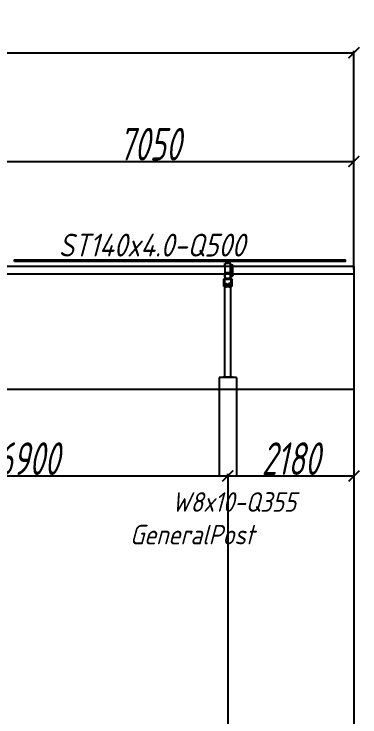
# Model space of a CAD drawing. Header units: millimetres. Extents: x -939 to 77961, y -54291 to 1503.
# Drawn here: x 57951 to 63929, y -17863 to -5719 of the extents above; entities that cross this region are included whole.
import ezdxf

# ---------------------------------------------------------------- set-up
doc = ezdxf.new("R2010")
doc.units = ezdxf.units.MM
doc.layers.add('01-Dimension', color=4, linetype='Continuous')
doc.layers.add('03-Text', color=3, linetype='Continuous')
doc.styles.add('GreenexSolar', font='gbeitc.shx', dxfattribs={"width": 0.8, "height": 563.571429})
doc.dimstyles.new('GreenexSolar', dxfattribs={"dimtxt": 3, "dimasz": 1, "dimexe": 0.18, "dimexo": 0.0625, "dimgap": 0.09, "dimtad": 1, "dimtih": 1, "dimtoh": 1, "dimdec": 0, "dimzin": 0, "dimdsep": 46, "dimtxsty": 'GreenexSolar', "dimblk": 'ARCHTICK', "dimcen": 0.09, "dimclrd": 4, "dimclre": 4, "dimclrt": 3, "dimadec": 0, "dimazin": 0, "dimtfac": 1, "dimtdec": 4, "dimtofl": 0, "dimtmove": 0, "dimatfit": 3, "dimfxl": 1, "dimtolj": 1, "dimtzin": 0, "dimarcsym": 0})

# ---------------------------------------------------------------- blocks, each defined once
blk = doc.blocks.new('*U103')
at = {"color": 7, "linetype": 'Continuous', "lineweight": 25}
for p, q in [((-53, 115), (-47, 115)), ((-53, 65), (-53, 115)), ((-53, 65), (-47, 65)), ((-53, 65), (-53, 30)), ((-53, 30), (-45, 30)), ((-47, 65), (-47, 115)), ((-47, 107), (-45, 107)), ((-47, 49), (-47, 65)), ((-45, 49), (-47, 49)), ((45, 115), (-45, 115)), ((-45, -37), (-45, 115)), ((45, -37), (45, 115)), ((47, 107), (45, 107)), ((45, 49), (47, 49)), ((53, 30), (45, 30)), ((53, 115), (47, 115)), ((47, 65), (47, 115)), ((53, 65), (47, 65)), ((47, 49), (47, 65)), ((53, 65), (53, 115)), ((59, 95), (53, 95)), ((53, 95), (53, 80)), ((53, 65), (53, 30)), ((54, 77), (61, 77)), ((59, 80), (59, 95)), ((63, 70), (63, 76)), ((63, 76), (93, 76)), ((63, 70), (93, 70)), ((64, 76), (64, 78)), ((64, 78), (85, 78)), ((66, 86), (67, 86)), ((68, 86), (66, 86)), ((66, 79), (66, 85)), ((66, 79), (71, 79)), ((68, 86), (67, 86)), ((71, 85), (68, 86)), ((76, 86), (68, 86)), ((68, 78), (68, 79)), ((70, -70), (70, 70)), ((76, 86), (71, 85)), ((71, 79), (71, 85)), ((71, 79), (81, 79)), ((81, 85), (76, 86)), ((84, 86), (76, 86)), ((81, 79), (81, 85)), ((81, 79), (87, 79)), ((82, 70), (82, -70)), ((85, 86), (84, 86)), ((85, 86), (87, 86)), ((85, 79), (85, 78)), ((85, 78), (88, 78)), ((87, 86), (87, 85)), ((87, 79), (87, 85)), ((88, 78), (88, 76)), ((93, 70), (93, 76)), ((-53, -30), (-53, -65)), ((-53, -30), (-45, -30)), ((-47, -65), (-53, -65)), ((-53, -115), (-53, -65)), ((-47, -115), (-53, -115)), ((-47, -65), (-47, -49)), ((-47, -49), (-45, -49)), ((-47, -115), (-47, -65)), ((-45, -107), (-47, -107)), ((-45, -37), (45, -37)), ((-45, -137), (-45, -37)), ((53, -30), (45, -30)), ((45, -137), (45, -37)), ((47, -49), (45, -49)), ((45, -107), (47, -107)), ((47, -65), (47, -49)), ((47, -65), (53, -65)), ((47, -115), (47, -65)), ((47, -115), (53, -115)), ((53, -30), (53, -65)), ((53, -115), (53, -65)), ((53, -80), (53, -95)), ((53, -95), (59, -95)), ((61, -77), (54, -77)), ((59, -95), (59, -80)), ((63, -70), (93, -70)), ((63, -76), (63, -70)), ((63, -76), (93, -76)), ((64, -80), (64, -77)), ((64, -77), (85, -77)), ((64, -80), (85, -80)), ((66, -84), (68, -83)), ((66, -84), (66, -92)), ((68, -94), (66, -93)), ((67, -83), (67, -80)), ((67, -83), (86, -83)), ((85, -94), (68, -94)), ((70, -77), (70, -76)), ((70, -101), (70, -94)), ((71, -102), (70, -101)), ((82, -101), (70, -101)), ((71, -84), (71, -92)), ((71, -102), (81, -102)), ((81, -84), (81, -92)), ((81, -102), (82, -102)), ((82, -76), (82, -77)), ((82, -94), (82, -101)), ((82, -101), (82, -102)), ((82, -101), (82, -101)), ((85, -77), (88, -77)), ((85, -80), (88, -80)), ((85, -83), (87, -84)), ((87, -93), (85, -94)), ((86, -80), (86, -83)), ((87, -84), (87, -92)), ((87, -84), (87, -84)), ((87, -92), (87, -93)), ((88, -77), (88, -80)), ((93, -70), (93, -76)), ((-69, -284), (-69, -154)), ((-69, -154), (-61, -154)), ((-68, -151), (-68, -154)), ((-60, -151), (-68, -151)), ((-61, -284), (-61, -154)), ((-55, -154), (-61, -154)), ((-60, -151), (-60, -154)), ((-55, -138), (-55, -154)), ((-55, -138), (55, -138)), ((-55, -154), (-55, -284)), ((-55, -154), (55, -154)), ((-45, -137), (45, -137)), ((-45, -138), (-45, -137)), ((45, -137), (45, -138)), ((55, -138), (55, -154)), ((55, -154), (55, -284)), ((61, -154), (55, -154)), ((60, -154), (60, -151)), ((60, -151), (68, -151)), ((69, -154), (61, -154)), ((61, -154), (61, -284)), ((68, -154), (68, -151)), ((69, -154), (69, -284)), ((-69, -284), (-61, -284)), ((-61, -284), (-55, -284)), ((-55, -284), (55, -284)), ((-50, -1844), (-50, -284)), ((50, -1844), (50, -284)), ((55, -284), (61, -284)), ((69, -284), (61, -284))]:
    blk.add_line(p, q, dxfattribs=at)
for p, q in [((150, -1854), (-150, -1854)), ((-150, -1854), (-150, -3554)), ((-80, -1854), (-80, -1844)), ((-80, -1844), (80, -1844)), ((80, -1854), (80, -1844)), ((150, -1854), (150, -3554)), ((-150, -3554), (150, -3554))]:
    blk.add_line(p, q)
for centre, radius in [((-28, -249), 15), ((-28, -249), 11.6), ((-28, -249), 8), ((-28, -249), 7.2), ((28, -249), 25), ((28, -249), 11.6), ((28, -249), 8), ((28, -249), 7.2)]:
    blk.add_circle(centre, radius, dxfattribs=at)
for centre, radius, start, end in [((63, 80), 10, 180, 197.4576), ((63, 80), 10, 197.4576, 270), ((63, 80), 4, 180, 228.5904), ((63, 80), 4, 228.5904, 270), ((63, -80), 10, 162.5424, 180), ((63, -80), 10, 90, 162.5424), ((63, -80), 4, 131.4096, 180), ((63, -80), 4, 90, 131.4096), ((-55, -151), 13, 90, 180), ((-55, -151), 5, 90, 180), ((28, -249), 12.6, 139.6139, 170.4466), ((55, -151), 13, 0, 90), ((55, -151), 5, 0, 90), ((-28, -249), 12.6, 159.4973, 190.3301), ((-28, -249), 12.5, 220.4864, 250.9305), ((-28, -279), 8.75, 214.8499, 325.1501), ((-28, -249), 12.6, 281.6898, 312.7376), ((28, -249), 12.6, 199.8076, 231.047), ((28, -279), 8.75, 214.8499, 325.1501), ((28, -249), 12.6, 261.8064, 292.8541)]:
    blk.add_arc(centre, radius, start, end, dxfattribs=at)
for points, knots in [([(84, 86), (83, 86), (82, 86), (81, 86), (81, 85)], [0, 0, 0, 0, 0.746933, 1, 1, 1, 1]), ([(87, 85), (87, 85), (86, 86), (85, 86), (84, 86)], [0, 0, 0, 0, 0.0269952, 1, 1, 1, 1]), ([(71, -84), (70, -83), (70, -83), (68, -83), (67, -83), (67, -83), (66, -84)], [0, 0, 0, 0, 0.282219, 0.570558, 0.816289, 1, 1, 1, 1]), ([(66, -93), (67, -93), (67, -93), (69, -93), (70, -93), (70, -93), (71, -92)], [0, 0, 0, 0, 0.215777, 0.50407, 0.749763, 1, 1, 1, 1]), ([(81, -84), (80, -83), (78, -83), (75, -83), (73, -83), (71, -84), (71, -84)], [0, 0, 0, 0, 0.363821, 0.613049, 0.868997, 1, 1, 1, 1]), ([(71, -92), (71, -93), (73, -93), (75, -93), (78, -93), (80, -93), (81, -92)], [0, 0, 0, 0, 0.1310038, 0.3805401, 0.636178, 1, 1, 1, 1]), ([(87, -84), (86, -83), (85, -83), (84, -83), (82, -83), (82, -84), (81, -84)], [0, 0, 0, 0, 0.264605, 0.534949, 0.765344, 1, 1, 1, 1]), ([(81, -92), (82, -93), (83, -93), (84, -93), (86, -93), (86, -93), (87, -92)], [0, 0, 0, 0, 0.264605, 0.534949, 0.765344, 1, 1, 1, 1]), ([(-39, -241), (-39, -242), (-39, -245), (-39, -248), (-40, -252), (-40, -254), (-40, -255)], [0, 0, 0, 0, 0.264607, 0.534953, 0.765346, 1, 1, 1, 1]), ([(-27, -235), (-28, -236), (-30, -237), (-33, -238), (-36, -240), (-38, -241), (-39, -241)], [0, 0, 0, 0, 0.264607, 0.534953, 0.765346, 1, 1, 1, 1]), ([(-15, -243), (-16, -242), (-19, -240), (-22, -238), (-25, -236), (-26, -236), (-27, -235)], [0, 0, 0, 0, 0.364276, 0.613562, 0.86957, 1, 1, 1, 1]), ([(19, -238), (19, -239), (18, -241), (16, -244), (15, -248), (14, -250), (14, -251)], [0, 0, 0, 0, 0.264607, 0.534953, 0.765346, 1, 1, 1, 1]), ([(33, -236), (32, -236), (29, -237), (26, -237), (22, -237), (20, -238), (19, -238)], [0, 0, 0, 0, 0.264607, 0.534953, 0.765346, 1, 1, 1, 1]), ([(41, -247), (40, -246), (39, -244), (36, -241), (34, -238), (33, -237), (33, -236)], [0, 0, 0, 0, 0.364276, 0.613562, 0.86957, 1, 1, 1, 1]), ([(-40, -255), (-39, -255), (-38, -256), (-36, -258), (-32, -260), (-30, -262), (-28, -263)], [0, 0, 0, 0, 0.13043, 0.380026, 0.635722, 1, 1, 1, 1]), ([(-28, -263), (-27, -262), (-25, -261), (-22, -260), (-19, -258), (-17, -257), (-16, -257)], [0, 0, 0, 0, 0.264607, 0.534953, 0.765346, 1, 1, 1, 1]), ([(-16, -257), (-16, -256), (-16, -253), (-16, -250), (-15, -246), (-15, -244), (-15, -243)], [0, 0, 0, 0, 0.264607, 0.534953, 0.765346, 1, 1, 1, 1]), ([(14, -251), (14, -251), (15, -252), (17, -255), (19, -258), (21, -260), (22, -262)], [0, 0, 0, 0, 0.1304302, 0.3800258, 0.6357223, 1, 1, 1, 1]), ([(22, -262), (23, -262), (26, -261), (29, -261), (33, -261), (35, -260), (36, -260)], [0, 0, 0, 0, 0.264607, 0.534953, 0.765346, 1, 1, 1, 1]), ([(36, -260), (36, -259), (37, -257), (39, -254), (40, -250), (41, -248), (41, -247)], [0, 0, 0, 0, 0.264607, 0.534953, 0.765346, 1, 1, 1, 1])]:
    blk.add_open_spline(points, degree=3, knots=knots, dxfattribs=at)
blk = doc.blocks.new('_ArchTick')
at = {"color": 0, "linetype": 'ByBlock', "const_width": 0.15}
blk.add_lwpolyline([(-0.5, -0.5), (0.5, 0.5)], dxfattribs=at)
blk = doc.blocks.new('*D178')
at = {"layer": '01-Dimension', "color": 4, "lineweight": -2, "transparency": 16777216}
for p, q in [((56775, -10133), (56775, -8232)), ((63825, -10133), (63825, -8232)), ((56775, -8266), (63825, -8266))]:
    blk.add_line(p, q, dxfattribs=at)
at = {"layer": 'Defpoints', "color": 0, "transparency": 16777216}
for p in [(63825, -8266), (56775, -10144), (63825, -10144)]:
    blk.add_point(p, dxfattribs=at)
at = {"layer": '01-Dimension', "color": 4, "lineweight": -2, "transparency": 16777216, "xscale": 187.8571428571429, "yscale": 187.8571428571429, "zscale": 187.8571428571429, "rotation": 180}
blk.add_blockref('_ArchTick', (56775, -8266), dxfattribs=at)
at = {"layer": '01-Dimension', "color": 4, "lineweight": -2, "transparency": 16777216, "xscale": 187.8571428571429, "yscale": 187.8571428571429, "zscale": 187.8571428571429}
blk.add_blockref('_ArchTick', (63825, -8266), dxfattribs=at)
at = {"layer": '01-Dimension', "color": 3, "transparency": 16777216, "insert": (60300, -7967), "char_height": 563.6, "attachment_point": 5, "style": 'GreenexSolar'}
blk.add_mtext('\\A1;7050', dxfattribs=at)
blk = doc.blocks.new('*D179')
at = {"layer": '01-Dimension', "color": 4, "lineweight": -2, "transparency": 16777216}
for p, q in [((3945, -10133), (3945, -6353)), ((3945, -6387), (63825, -6387)), ((63825, -10133), (63825, -6353))]:
    blk.add_line(p, q, dxfattribs=at)
at = {"layer": 'Defpoints', "color": 0, "transparency": 16777216}
for p in [(63825, -6387), (3945, -10144), (63825, -10144)]:
    blk.add_point(p, dxfattribs=at)
at = {"layer": '01-Dimension', "color": 4, "lineweight": -2, "transparency": 16777216, "xscale": 187.8571428571429, "yscale": 187.8571428571429, "zscale": 187.8571428571429, "rotation": 180}
blk.add_blockref('_ArchTick', (3945, -6387), dxfattribs=at)
at = {"layer": '01-Dimension', "color": 4, "lineweight": -2, "transparency": 16777216, "xscale": 187.8571428571429, "yscale": 187.8571428571429, "zscale": 187.8571428571429}
blk.add_blockref('_ArchTick', (63825, -6387), dxfattribs=at)
at = {"layer": '01-Dimension', "color": 3, "transparency": 16777216, "insert": (33885, -6088), "char_height": 563.6, "attachment_point": 5, "style": 'GreenexSolar'}
blk.add_mtext('\\A1;59880', dxfattribs=at)
blk = doc.blocks.new('*D181')
at = {"layer": '01-Dimension', "color": 4, "lineweight": -2, "transparency": 16777216}
for p, q in [((63825, -10156), (63825, -13732)), ((61645, -13687), (61645, -13665)), ((61645, -13699), (63825, -13699))]:
    blk.add_line(p, q, dxfattribs=at)
at = {"layer": 'Defpoints', "color": 0, "transparency": 16777216}
for p in [(63825, -10144), (61645, -13699), (63825, -13699)]:
    blk.add_point(p, dxfattribs=at)
at = {"layer": '01-Dimension', "color": 4, "lineweight": -2, "transparency": 16777216, "xscale": 187.8571428571429, "yscale": 187.8571428571429, "zscale": 187.8571428571429, "rotation": 180}
blk.add_blockref('_ArchTick', (61645, -13699), dxfattribs=at)
at = {"layer": '01-Dimension', "color": 4, "lineweight": -2, "transparency": 16777216, "xscale": 187.8571428571429, "yscale": 187.8571428571429, "zscale": 187.8571428571429}
blk.add_blockref('_ArchTick', (63825, -13699), dxfattribs=at)
at = {"layer": '01-Dimension', "color": 3, "transparency": 16777216, "insert": (62735, -13400), "char_height": 563.6, "attachment_point": 5, "style": 'GreenexSolar'}
blk.add_mtext('\\A1;2180', dxfattribs=at)
blk = doc.blocks.new('*D189')
at = {"layer": '01-Dimension', "color": 4, "lineweight": -2, "transparency": 16777216}
for p, q in [((54745, -13687), (54745, -13665)), ((54745, -13699), (61645, -13699)), ((61645, -13687), (61645, -13665))]:
    blk.add_line(p, q, dxfattribs=at)
at = {"layer": 'Defpoints', "color": 0, "transparency": 16777216}
for p in [(54745, -13699), (61645, -13699), (61645, -13699)]:
    blk.add_point(p, dxfattribs=at)
at = {"layer": '01-Dimension', "color": 4, "lineweight": -2, "transparency": 16777216, "xscale": 187.8571428571429, "yscale": 187.8571428571429, "zscale": 187.8571428571429, "rotation": 180}
blk.add_blockref('_ArchTick', (54745, -13699), dxfattribs=at)
at = {"layer": '01-Dimension', "color": 4, "lineweight": -2, "transparency": 16777216, "xscale": 187.8571428571429, "yscale": 187.8571428571429, "zscale": 187.8571428571429}
blk.add_blockref('_ArchTick', (61645, -13699), dxfattribs=at)
at = {"layer": '01-Dimension', "color": 3, "transparency": 16777216, "insert": (58195, -13400), "char_height": 563.6, "attachment_point": 5, "style": 'GreenexSolar'}
blk.add_mtext('\\A1;6900', dxfattribs=at)
blk = doc.blocks.new('*D196')
at = {"layer": '01-Dimension', "color": 4, "lineweight": -2, "transparency": 16777216}
for p, q in [((33845, -13710), (33845, -19368)), ((61645, -13710), (61645, -19368)), ((33845, -19334), (61645, -19334))]:
    blk.add_line(p, q, dxfattribs=at)
at = {"layer": 'Defpoints', "color": 0, "transparency": 16777216}
for p in [(33845, -13699), (61645, -13699), (61645, -19334)]:
    blk.add_point(p, dxfattribs=at)
at = {"layer": '01-Dimension', "color": 4, "lineweight": -2, "transparency": 16777216, "xscale": 187.8571428571429, "yscale": 187.8571428571429, "zscale": 187.8571428571429, "rotation": 180}
blk.add_blockref('_ArchTick', (33845, -19334), dxfattribs=at)
at = {"layer": '01-Dimension', "color": 4, "lineweight": -2, "transparency": 16777216, "xscale": 187.8571428571429, "yscale": 187.8571428571429, "zscale": 187.8571428571429}
blk.add_blockref('_ArchTick', (61645, -19334), dxfattribs=at)
at = {"layer": '01-Dimension', "color": 3, "transparency": 16777216, "insert": (47745, -19036), "char_height": 563.6, "attachment_point": 5, "style": 'GreenexSolar'}
blk.add_mtext('\\A1;27800', dxfattribs=at)
blk = doc.blocks.new('*D197')
at = {"layer": '01-Dimension', "color": 4, "lineweight": -2, "transparency": 16777216}
for p, q in [((33845, -13710), (33845, -21247)), ((63825, -13710), (63825, -21247)), ((33845, -21213), (63825, -21213))]:
    blk.add_line(p, q, dxfattribs=at)
at = {"layer": 'Defpoints', "color": 0, "transparency": 16777216}
for p in [(33845, -13699), (63825, -13699), (63825, -21213)]:
    blk.add_point(p, dxfattribs=at)
at = {"layer": '01-Dimension', "color": 4, "lineweight": -2, "transparency": 16777216, "xscale": 187.8571428571429, "yscale": 187.8571428571429, "zscale": 187.8571428571429, "rotation": 180}
blk.add_blockref('_ArchTick', (33845, -21213), dxfattribs=at)
at = {"layer": '01-Dimension', "color": 4, "lineweight": -2, "transparency": 16777216, "xscale": 187.8571428571429, "yscale": 187.8571428571429, "zscale": 187.8571428571429}
blk.add_blockref('_ArchTick', (63825, -21213), dxfattribs=at)
at = {"layer": '01-Dimension', "color": 3, "transparency": 16777216, "insert": (48835, -20914), "char_height": 563.6, "attachment_point": 5, "style": 'GreenexSolar'}
blk.add_mtext('\\A1;29980', dxfattribs=at)

msp = doc.modelspace()

# ---------------------------------------------------------------- linework, layer by layer
msp.add_line((3945, -12198.5), (63825, -12198.5))
for points in [[(56775, -10214.3), (56775, -10074.3), (63825, -10074.3), (63825, -10214.3)], [(57957, -9994.3), (57957, -9964.3), (59091, -9964.3), (59091, -9994.3)], [(59103, -9994.3), (59103, -9964.3), (60237, -9964.3), (60237, -9994.3)], [(60249, -9994.3), (60249, -9964.3), (61383, -9964.3), (61383, -9994.3)], [(61395, -9994.3), (61395, -9964.3), (62529, -9964.3), (62529, -9994.3)], [(62541, -9994.3), (62541, -9964.3), (63675, -9964.3), (63675, -9994.3)]]:
    msp.add_lwpolyline(points, close=True)

# ---------------------------------------------------------------- block references
msp.add_blockref('*U103', (61645, -10144.3))

# ---------------------------------------------------------------- texts
at = {"layer": '03-Text', "style": 'GreenexSolar'}
for s, height, p in [('ST140x4.0-Q500', 394.5, (58722, -9907.9)), ('W8x10-Q355', 338.14, (60678.9, -14318.4)), ('GeneralPost', 338.143, (59954.3, -14882))]:
    msp.add_text(s, height=height, dxfattribs=at).set_placement(p)

# ---------------------------------------------------------------- dimensions: what is measured, and where the dimension line sits
at = {"layer": '01-Dimension'}
for base, p1, p2, picture, middle in [((63825, -6387.1), (3945, -10144.3), (63825, -10144.3), '*D179', (33885, -6088.4)), ((63825, -8265.7), (56775, -10144.3), (63825, -10144.3), '*D178', (60300, -7967)), ((63825, -13698.5), (61645, -13698.5), (63825, -10144.3), '*D181', (62735, -13399.8)), ((61645, -13698.5), (54745, -13698.5), (61645, -13698.5), '*D189', (58195, -13399.8)), ((61645, -19334.2), (33845, -13698.5), (61645, -13698.5), '*D196', (47745, -19035.5)), ((63825, -21212.8), (33845, -13698.5), (63825, -13698.5), '*D197', (48835, -20914.1))]:
    dim = msp.add_linear_dim(base=base, p1=p1, p2=p2, dimstyle='GreenexSolar', override={"dimscale": 187.857143}, dxfattribs=at)
    dim.commit()
    dim.dimension.update_dxf_attribs({"geometry": picture, "text_midpoint": middle})

doc.saveas('drawing.dxf')
